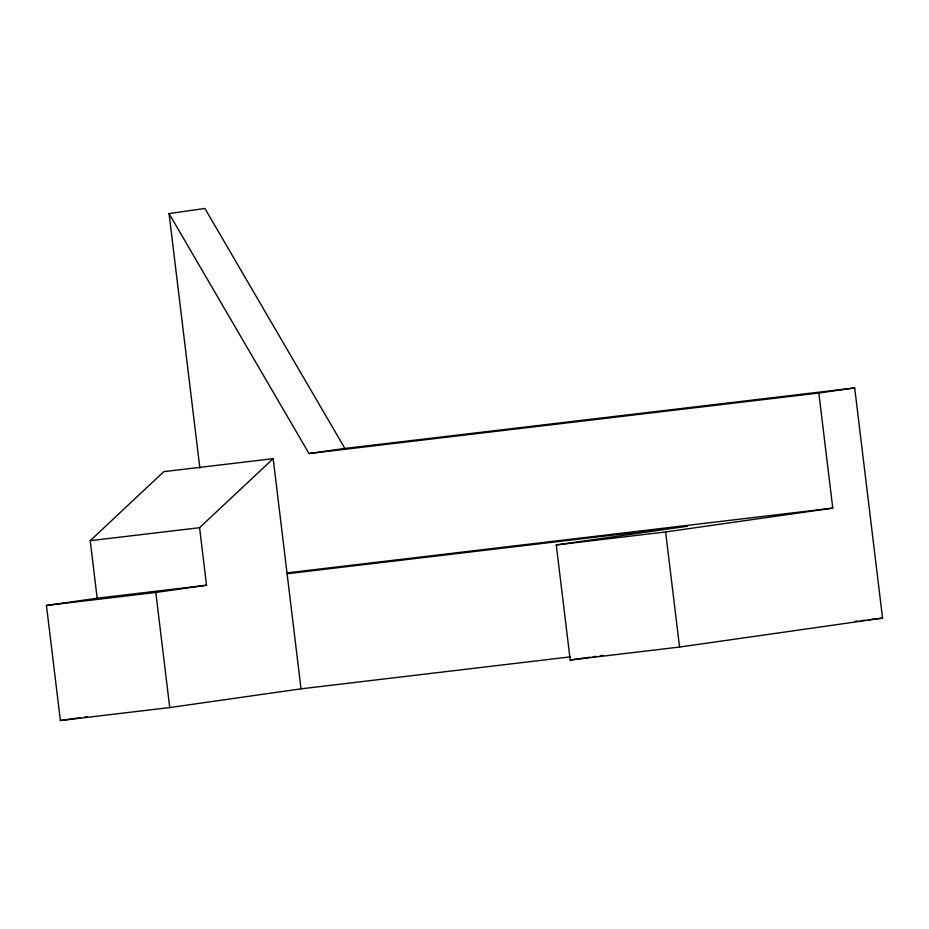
<?xml version="1.0" encoding="UTF-8"?>
<svg xmlns="http://www.w3.org/2000/svg" width="929" height="929" viewBox="0 0 929 929"><rect width="100%" height="100%" fill="white"/><g stroke="black" fill="none" stroke-linecap="round" stroke-linejoin="round"><path stroke-width="1.39" d="M97.173 598.218L90.206 540.678L163.818 471.642L273.172 458.659L301.031 688.83L169.74 707.561L60.373 720.532L46.45 605.453L97.173 598.218L206.528 585.235L199.572 527.695L273.172 458.659M199.851 468.042L169.055 213.577L204.914 208.468L344.88 448.44L854.692 387.927L882.55 618.099L679.552 647.048L570.197 660.031L556.274 544.94L687.553 526.22L287.096 573.75M169.055 213.577L309.02 453.549L344.88 448.44M309.02 453.549L818.844 393.037L854.692 387.927M46.45 605.453L155.805 592.47L206.528 585.235M556.274 544.94L665.629 531.957L832.767 508.128L818.844 393.037M60.373 720.532L80.393 717.676M84.678 717.072L87.535 716.665M570.197 660.031L590.17 657.175M593.027 656.768L595.884 656.362M600.169 655.758L603.014 655.351M90.206 540.678L199.572 527.695M287.026 572.891L832.767 508.128M855.191 621.35L858.071 621.002M860.951 620.665L865.271 620.154M868.15 619.806L882.55 618.099M301.031 688.83L570.394 656.861M665.629 531.957L679.552 647.048M155.805 592.47L169.74 707.561"/></g></svg>
